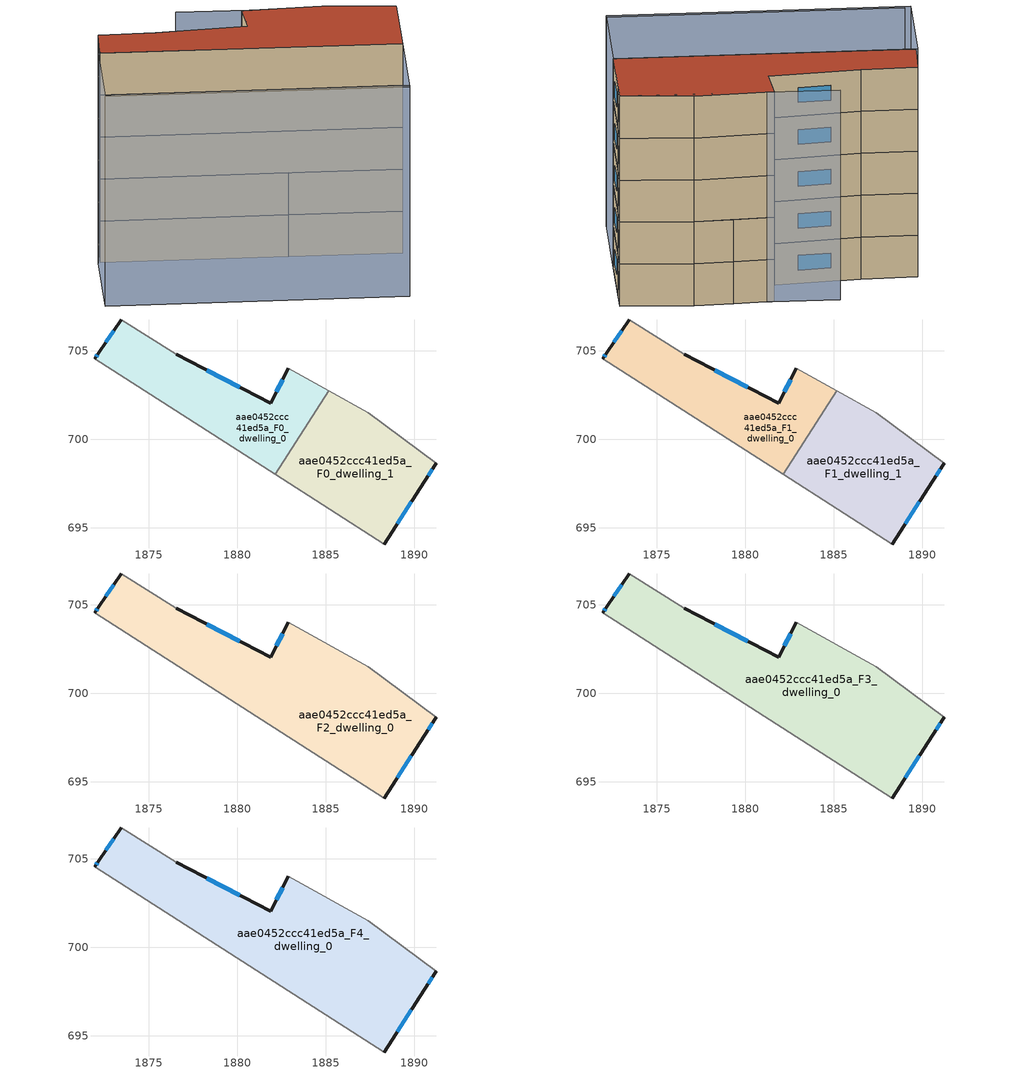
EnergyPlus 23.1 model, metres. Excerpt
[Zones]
aae0452ccc41ed5a_F0_dwelling_0
 floor ground (EU_floor_Construction): 1882.9,704.02 1885.18,702.74 1882.17,698.03 1871.96,704.57 1872.18,704.9 1873.44,706.75 1876.55,704.82 1881.89,702.05 z0
 wall outside (EU_wall_Construction): 1882.9,704.02 1881.89,702.05 1876.55,704.82 / 1873.44,706.75 1872.18,704.9 1871.96,704.57 z0:3
 wall adiabatic (EU_wall_Construction): 1885.18,702.74 1882.9,704.02 / 1871.96,704.57 1882.17,698.03 / 1876.55,704.82 1873.44,706.75 z0:3
 wall to aae0452ccc41ed5a_F0_dwelling_1 (EU_wall_Construction): 1882.17,698.03 1885.18,702.74 z0:3
 window (EU_Window_Construction): 1880.15,702.95 1878.28,703.92 / 1882.57,703.38 1882.22,702.69 / 1872.11,704.79 1872.03,704.68 / 1873.03,706.15 1872.59,705.5 z0.98:2.02
aae0452ccc41ed5a_F0_dwelling_1
 floor ground (EU_floor_Construction): 1887.4,701.5 1891.25,698.65 1890.59,697.61 1888.33,694.09 1882.17,698.03 1885.18,702.74 z0
 wall outside (EU_wall_Construction): 1888.33,694.09 1890.59,697.61 1891.25,698.65 z0:3
 wall adiabatic (EU_wall_Construction): 1882.17,698.03 1888.33,694.09 / 1891.25,698.65 1887.4,701.5 1885.18,702.74 z0:3
 window (EU_Window_Construction): 1889.06,695.23 1889.85,696.46 / 1890.8,697.95 1891.03,698.31 z0.98:2.02
aae0452ccc41ed5a_F1_dwelling_0
 floor to aae0452ccc41ed5a_F0_dwelling_0 (EU_floor_Construction): 1882.9,704.02 1885.18,702.74 1882.17,698.03 1871.96,704.57 1872.18,704.9 1873.44,706.75 1876.55,704.82 1881.89,702.05 z3
 wall outside (EU_wall_Construction): 1882.9,704.02 1881.89,702.05 1876.55,704.82 / 1873.44,706.75 1872.18,704.9 1871.96,704.57 z3:6
 wall adiabatic (EU_wall_Construction): 1885.18,702.74 1882.9,704.02 / 1871.96,704.57 1882.17,698.03 / 1876.55,704.82 1873.44,706.75 z3:6
 wall to aae0452ccc41ed5a_F1_dwelling_1 (EU_wall_Construction): 1882.17,698.03 1885.18,702.74 z3:6
 window (EU_Window_Construction): 1880.15,702.95 1878.28,703.92 / 1882.57,703.38 1882.22,702.69 / 1872.11,704.79 1872.03,704.68 / 1873.03,706.15 1872.59,705.5 z3.98:5.02
aae0452ccc41ed5a_F1_dwelling_1
 floor to aae0452ccc41ed5a_F0_dwelling_1 (EU_floor_Construction): 1887.4,701.5 1891.25,698.65 1890.59,697.61 1888.33,694.09 1882.17,698.03 1885.18,702.74 z3
 wall outside (EU_wall_Construction): 1888.33,694.09 1890.59,697.61 1891.25,698.65 z3:6
 wall adiabatic (EU_wall_Construction): 1882.17,698.03 1888.33,694.09 / 1891.25,698.65 1887.4,701.5 1885.18,702.74 z3:6
 window (EU_Window_Construction): 1889.06,695.23 1889.85,696.46 / 1890.8,697.95 1891.03,698.31 z3.98:5.02
aae0452ccc41ed5a_F2_dwelling_0
 floor to aae0452ccc41ed5a_F1_dwelling_0 (EU_floor_Construction): 1882.9,704.02 1885.18,702.74 1882.17,698.03 1871.96,704.57 1872.18,704.9 1873.44,706.75 1876.55,704.82 1881.89,702.05 z6
 floor to aae0452ccc41ed5a_F1_dwelling_1 (EU_floor_Construction): 1887.4,701.5 1891.25,698.65 1890.59,697.61 1888.33,694.09 1882.17,698.03 1885.18,702.74 z6
 wall outside (EU_wall_Construction): 1882.9,704.02 1881.89,702.05 1876.55,704.82 / 1888.33,694.09 1890.59,697.61 1891.25,698.65 / 1873.44,706.75 1872.18,704.9 1871.96,704.57 z6:9
 wall adiabatic (EU_wall_Construction): 1891.25,698.65 1887.4,701.5 1882.9,704.02 / 1871.96,704.57 1888.33,694.09 / 1876.55,704.82 1873.44,706.75 z6:9
 window (EU_Window_Construction): 1880.15,702.95 1878.28,703.92 / 1882.57,703.38 1882.22,702.69 / 1890.8,697.95 1891.03,698.31 / 1889.06,695.23 1889.85,696.46 / 1872.11,704.79 1872.03,704.68 / 1873.03,706.15 1872.59,705.5 z6.98:8.02
aae0452ccc41ed5a_F3_dwelling_0
 floor to aae0452ccc41ed5a_F2_dwelling_0 (EU_floor_Construction): 1887.4,701.5 1891.25,698.65 1890.59,697.61 1888.33,694.09 1871.96,704.57 1872.18,704.9 1873.44,706.75 1876.55,704.82 1881.89,702.05 1882.9,704.02 z9
 wall outside (EU_wall_Construction): 1882.9,704.02 1881.89,702.05 1876.55,704.82 / 1888.33,694.09 1890.59,697.61 1891.25,698.65 / 1873.44,706.75 1872.18,704.9 1871.96,704.57 z9:12
 wall adiabatic (EU_wall_Construction): 1891.25,698.65 1887.4,701.5 1882.9,704.02 / 1871.96,704.57 1888.33,694.09 / 1876.55,704.82 1873.44,706.75 z9:12
 window (EU_Window_Construction): 1880.15,702.95 1878.28,703.92 / 1882.57,703.38 1882.22,702.69 / 1890.8,697.95 1891.03,698.31 / 1889.06,695.23 1889.85,696.46 / 1872.11,704.79 1872.03,704.68 / 1873.03,706.15 1872.59,705.5 z9.98:11.02
aae0452ccc41ed5a_F4_dwelling_0
 floor to aae0452ccc41ed5a_F3_dwelling_0 (EU_floor_Construction): 1887.4,701.5 1891.25,698.65 1890.59,697.61 1888.33,694.09 1871.96,704.57 1872.18,704.9 1873.44,706.75 1876.55,704.82 1881.89,702.05 1882.9,704.02 z12
 wall outside (EU_wall_Construction): 1882.9,704.02 1881.89,702.05 1876.55,704.82 / 1888.33,694.09 1890.59,697.61 1891.25,698.65 / 1873.44,706.75 1872.18,704.9 1871.96,704.57 z12:15
 wall adiabatic (EU_wall_Construction): 1891.25,698.65 1887.4,701.5 1882.9,704.02 / 1871.96,704.57 1888.33,694.09 / 1876.55,704.82 1873.44,706.75 z12:15
 window (EU_Window_Construction): 1880.15,702.95 1878.28,703.92 / 1882.57,703.38 1882.22,702.69 / 1890.8,697.95 1891.03,698.31 / 1889.06,695.23 1889.85,696.46 / 1872.11,704.79 1872.03,704.68 / 1873.03,706.15 1872.59,705.5 z12.98:14.02
 roof outside (EU_roof_Construction): 1888.33,694.09 1890.59,697.61 1891.25,698.65 1887.4,701.5 1882.9,704.02 1881.89,702.05 1876.55,704.82 1873.44,706.75 1872.18,704.9 1871.96,704.57 z15
shading: 1868.97,699.36 1885.09,689.02 / 1891.25,698.65 1879.39,706.4 / 1871.86,704.63 1888.33,694.09 / 1888.33,694.09 1884.99,688.86 / 1884.99,688.86 1868.51,699.41 / 1868.51,699.41 1871.86,704.63 z0:15
[Building]
EU S2 Campaign: North Axis=0; Terrain=City; Solar Distribution=FullExterior
[Site:Location]
Bologna: Latitude=44.5; Longitude=11.25; Time Zone=1; Elevation=37
[SizingPeriod:WeatherFileDays]
AnnualSizingPeriod: Begin Month=1; Begin Day of Month=1; End Month=12; End Day of Month=31; Day of Week for Start Day=Monday; Use Weather File Daylight Saving Period=No; Use Weather File Rain and Snow Indicators=No
[MATERIAL]
EU_InternalMass_Material: Roughness=MediumRough; Thickness=0.1; Conductivity=1; Density=1800; Specific Heat=900; Thermal Absorptance=0.9; Solar Absorptance=0.7; Visible Absorptance=0.7
[MATERIAL:NOMASS] Roughness=MediumRough; Thermal Absorptance=0.9; Solar Absorptance=0.7; Visible Absorptance=0.7
Name | Thermal Resistance
EU_wall_NoMass | 0.905828
EU_roof_NoMass | 0.37593
EU_floor_NoMass | 0.67114
[WINDOWMATERIAL:SIMPLEGLAZINGSYSTEM]
EU_Window_SimpleGlazing: UFactor=4.52486; Solar Heat Gain Coefficient=0.85; Visible Transmittance=0.85
[CONSTRUCTION]
EU_wall_Construction: EU_wall_NoMass
EU_roof_Construction: EU_roof_NoMass
EU_floor_Construction: EU_floor_NoMass
EU_Window_Construction: EU_Window_SimpleGlazing
EU_InternalMass_Construction: EU_InternalMass_Material
[ZONE] Type=1; Multiplier=1; Ceiling Height=autocalculate; Floor Area=autocalculate; Part of Total Floor Area=Yes
Name | Volume
aae0452ccc41ed5a_F0_dwelling_0; aae0452ccc41ed5a_F1_dwelling_0; aae0452ccc41ed5a_F0_dwelling_1; aae0452ccc41ed5a_F1_dwelling_1 | 123.107
aae0452ccc41ed5a_F2_dwelling_0 | 246.2
aae0452ccc41ed5a_F3_dwelling_0; aae0452ccc41ed5a_F4_dwelling_0 | 246.199
[INTERNALMASS] Construction=EU_InternalMass_Construction
Name | Zone or ZoneList | Surface Area
aae0452ccc41ed5a_F0_dwelling_0_EU_InternalMass | aae0452ccc41ed5a_F0_dwelling_0 | 41.0359
aae0452ccc41ed5a_F0_dwelling_1_EU_InternalMass | aae0452ccc41ed5a_F0_dwelling_1 | 41.0357
aae0452ccc41ed5a_F1_dwelling_0_EU_InternalMass | aae0452ccc41ed5a_F1_dwelling_0 | 41.0359
aae0452ccc41ed5a_F1_dwelling_1_EU_InternalMass | aae0452ccc41ed5a_F1_dwelling_1 | 41.0357
aae0452ccc41ed5a_F2_dwelling_0_EU_InternalMass | aae0452ccc41ed5a_F2_dwelling_0 | 82.0665
aae0452ccc41ed5a_F3_dwelling_0_EU_InternalMass | aae0452ccc41ed5a_F3_dwelling_0 | 82.0665
aae0452ccc41ed5a_F4_dwelling_0_EU_InternalMass | aae0452ccc41ed5a_F4_dwelling_0 | 82.0665
[OTHEREQUIPMENT] Fuel Type=Electricity; Design Level Calculation Method=Watts/Area; Power per Zone Floor Area=1; Fraction Latent=0; Fraction Radiant=0; Fraction Lost=0; Carbon Dioxide Generation Rate=0; EndUse Subcategory=EU_Step8_InternalGains
Name | Zone or ZoneList or Space or SpaceList | Schedule
EU_Step8_InternalGain_aae0452ccc41ed5a_F0_dwelling_0_f000 | aae0452ccc41ed5a_F0_dwelling_0 | EU_Step8_GainSchedule_aae0452ccc41ed5a_F0_dwelling_0_f000
EU_Step8_InternalGain_aae0452ccc41ed5a_F0_dwelling_1_f000 | aae0452ccc41ed5a_F0_dwelling_1 | EU_Step8_GainSchedule_aae0452ccc41ed5a_F0_dwelling_1_f000
EU_Step8_InternalGain_aae0452ccc41ed5a_F1_dwelling_0_f000 | aae0452ccc41ed5a_F1_dwelling_0 | EU_Step8_GainSchedule_aae0452ccc41ed5a_F1_dwelling_0_f000
EU_Step8_InternalGain_aae0452ccc41ed5a_F1_dwelling_1_f000 | aae0452ccc41ed5a_F1_dwelling_1 | EU_Step8_GainSchedule_aae0452ccc41ed5a_F1_dwelling_1_f000
EU_Step8_InternalGain_aae0452ccc41ed5a_F2_dwelling_0_f000 | aae0452ccc41ed5a_F2_dwelling_0 | EU_Step8_GainSchedule_aae0452ccc41ed5a_F2_dwelling_0_f000
EU_Step8_InternalGain_aae0452ccc41ed5a_F3_dwelling_0_f000 | aae0452ccc41ed5a_F3_dwelling_0 | EU_Step8_GainSchedule_aae0452ccc41ed5a_F3_dwelling_0_f000
EU_Step8_InternalGain_aae0452ccc41ed5a_F4_dwelling_0_f000 | aae0452ccc41ed5a_F4_dwelling_0 | EU_Step8_GainSchedule_aae0452ccc41ed5a_F4_dwelling_0_f000
[ZONEVENTILATION:DESIGNFLOWRATE] Schedule=EU_AlwaysOn; Design Flow Rate Calculation Method=AirChanges/Hour; Air Changes per Hour=0.73129; Ventilation Type=Natural; Fan Pressure Rise=0; Fan Total Efficiency=1; Constant Term Coefficient=1; Temperature Term Coefficient=0; Velocity Term Coefficient=0; Velocity Squared Term Coefficient=0; Minimum Indoor Temperature=-100; Maximum Indoor Temperature=100; Delta Temperature=-100; Minimum Outdoor Temperature=-100; Maximum Outdoor Temperature=100; Maximum Wind Speed=40
Name | Zone or ZoneList or Space or SpaceList
EU_ConstantAir_aae0452ccc41ed5a_F0_dwelling_0 | aae0452ccc41ed5a_F0_dwelling_0
EU_ConstantAir_aae0452ccc41ed5a_F0_dwelling_1 | aae0452ccc41ed5a_F0_dwelling_1
EU_ConstantAir_aae0452ccc41ed5a_F1_dwelling_0 | aae0452ccc41ed5a_F1_dwelling_0
EU_ConstantAir_aae0452ccc41ed5a_F1_dwelling_1 | aae0452ccc41ed5a_F1_dwelling_1
EU_ConstantAir_aae0452ccc41ed5a_F2_dwelling_0 | aae0452ccc41ed5a_F2_dwelling_0
EU_ConstantAir_aae0452ccc41ed5a_F3_dwelling_0 | aae0452ccc41ed5a_F3_dwelling_0
EU_ConstantAir_aae0452ccc41ed5a_F4_dwelling_0 | aae0452ccc41ed5a_F4_dwelling_0
[HVACTEMPLATE:THERMOSTAT] Constant Heating Setpoint=20; Constant Cooling Setpoint=50
EU_HeatOnly_aae0452ccc41ed5a_F0_dwelling_0; EU_HeatOnly_aae0452ccc41ed5a_F0_dwelling_1; EU_HeatOnly_aae0452ccc41ed5a_F1_dwelling_0; EU_HeatOnly_aae0452ccc41ed5a_F1_dwelling_1; EU_HeatOnly_aae0452ccc41ed5a_F2_dwelling_0; EU_HeatOnly_aae0452ccc41ed5a_F3_dwelling_0; EU_HeatOnly_aae0452ccc41ed5a_F4_dwelling_0
[HVACTEMPLATE:ZONE:IDEALLOADSAIRSYSTEM] System Availability Schedule=EU_AlwaysOn; Maximum Heating Supply Air Temperature=50; Minimum Cooling Supply Air Temperature=13; Maximum Heating Supply Air Humidity Ratio=0.0156; Minimum Cooling Supply Air Humidity Ratio=0.0077; Heating Limit=NoLimit; Cooling Limit=NoLimit; Heating Availability Schedule=EU_AlwaysOn; Cooling Availability Schedule=EU_CoolingOff; Dehumidification Control Type=ConstantSensibleHeatRatio; Cooling Sensible Heat Ratio=0.7; Dehumidification Setpoint=60; Humidification Control Type=None; Humidification Setpoint=30; Outdoor Air Method=None; Outdoor Air Flow Rate per Person=0.00944; Outdoor Air Flow Rate per Zone Floor Area=0; Outdoor Air Flow Rate per Zone=0; Demand Controlled Ventilation Type=None; Outdoor Air Economizer Type=NoEconomizer; Heat Recovery Type=None; Sensible Heat Recovery Effectiveness=0.7; Latent Heat Recovery Effectiveness=0.65
Name | Template Thermostat
aae0452ccc41ed5a_F0_dwelling_0 | EU_HeatOnly_aae0452ccc41ed5a_F0_dwelling_0
aae0452ccc41ed5a_F0_dwelling_1 | EU_HeatOnly_aae0452ccc41ed5a_F0_dwelling_1
aae0452ccc41ed5a_F1_dwelling_0 | EU_HeatOnly_aae0452ccc41ed5a_F1_dwelling_0
aae0452ccc41ed5a_F1_dwelling_1 | EU_HeatOnly_aae0452ccc41ed5a_F1_dwelling_1
aae0452ccc41ed5a_F2_dwelling_0 | EU_HeatOnly_aae0452ccc41ed5a_F2_dwelling_0
aae0452ccc41ed5a_F3_dwelling_0 | EU_HeatOnly_aae0452ccc41ed5a_F3_dwelling_0
aae0452ccc41ed5a_F4_dwelling_0 | EU_HeatOnly_aae0452ccc41ed5a_F4_dwelling_0
[SIZING:ZONE] Zone Cooling Design Supply Air Temperature Input Method=SupplyAirTemperature; Zone Cooling Design Supply Air Temperature=13; Zone Heating Design Supply Air Temperature Input Method=SupplyAirTemperature; Zone Heating Design Supply Air Temperature=50; Zone Cooling Design Supply Air Humidity Ratio=0.008; Zone Heating Design Supply Air Humidity Ratio=0.008; Cooling Design Air Flow Method=DesignDay; Cooling Design Air Flow Rate=0; Cooling Minimum Air Flow per Zone Floor Area=0.000762; Cooling Minimum Air Flow=0; Cooling Minimum Air Flow Fraction=0.2; Heating Design Air Flow Method=DesignDay; Heating Design Air Flow Rate=0; Heating Maximum Air Flow per Zone Floor Area=0.002032; Heating Maximum Air Flow=0.141576; Heating Maximum Air Flow Fraction=0.3; Account for Dedicated Outdoor Air System=No; Dedicated Outdoor Air System Control Strategy=NeutralSupplyAir; Dedicated Outdoor Air Low Setpoint Temperature for Design=autosize; Dedicated Outdoor Air High Setpoint Temperature for Design=autosize; Zone Load Sizing Method=Sensible Load Only No Latent Load; Zone Latent Cooling Design Supply Air Humidity Ratio Input Method=HumidityRatioDifference; Zone Cooling Design Supply Air Humidity Ratio Difference=0.005; Zone Latent Heating Design Supply Air Humidity Ratio Input Method=HumidityRatioDifference; Zone Humidification Design Supply Air Humidity Ratio Difference=0.005
aae0452ccc41ed5a_F0_dwelling_0; aae0452ccc41ed5a_F0_dwelling_1; aae0452ccc41ed5a_F1_dwelling_0; aae0452ccc41ed5a_F1_dwelling_1; aae0452ccc41ed5a_F2_dwelling_0; aae0452ccc41ed5a_F3_dwelling_0; aae0452ccc41ed5a_F4_dwelling_0
[SCHEDULE:CONSTANT]
Name | Hourly Value
EU_AlwaysOn | 1
EU_CoolingOff | 0
[SCHEDULE:FILE] Column Number=1; Rows to Skip at Top=0; Number of Hours of Data=8760; Column Separator=Comma; Interpolate to Timestep=No; Minutes per Item=60; Adjust Schedule for Daylight Savings=Yes
Name | File
EU_Step8_GainSchedule_aae0452ccc41ed5a_F0_dwelling_0_f000 | ../../schedules/aae0452ccc41ed5a/aae0452ccc41ed5a_F0_dwelling_0_f000_gain.csv
EU_Step8_GainSchedule_aae0452ccc41ed5a_F0_dwelling_1_f000 | ../../schedules/aae0452ccc41ed5a/aae0452ccc41ed5a_F0_dwelling_1_f000_gain.csv
EU_Step8_GainSchedule_aae0452ccc41ed5a_F1_dwelling_0_f000 | ../../schedules/aae0452ccc41ed5a/aae0452ccc41ed5a_F1_dwelling_0_f000_gain.csv
EU_Step8_GainSchedule_aae0452ccc41ed5a_F1_dwelling_1_f000 | ../../schedules/aae0452ccc41ed5a/aae0452ccc41ed5a_F1_dwelling_1_f000_gain.csv
EU_Step8_GainSchedule_aae0452ccc41ed5a_F2_dwelling_0_f000 | ../../schedules/aae0452ccc41ed5a/aae0452ccc41ed5a_F2_dwelling_0_f000_gain.csv
EU_Step8_GainSchedule_aae0452ccc41ed5a_F3_dwelling_0_f000 | ../../schedules/aae0452ccc41ed5a/aae0452ccc41ed5a_F3_dwelling_0_f000_gain.csv
EU_Step8_GainSchedule_aae0452ccc41ed5a_F4_dwelling_0_f000 | ../../schedules/aae0452ccc41ed5a/aae0452ccc41ed5a_F4_dwelling_0_f000_gain.csv
